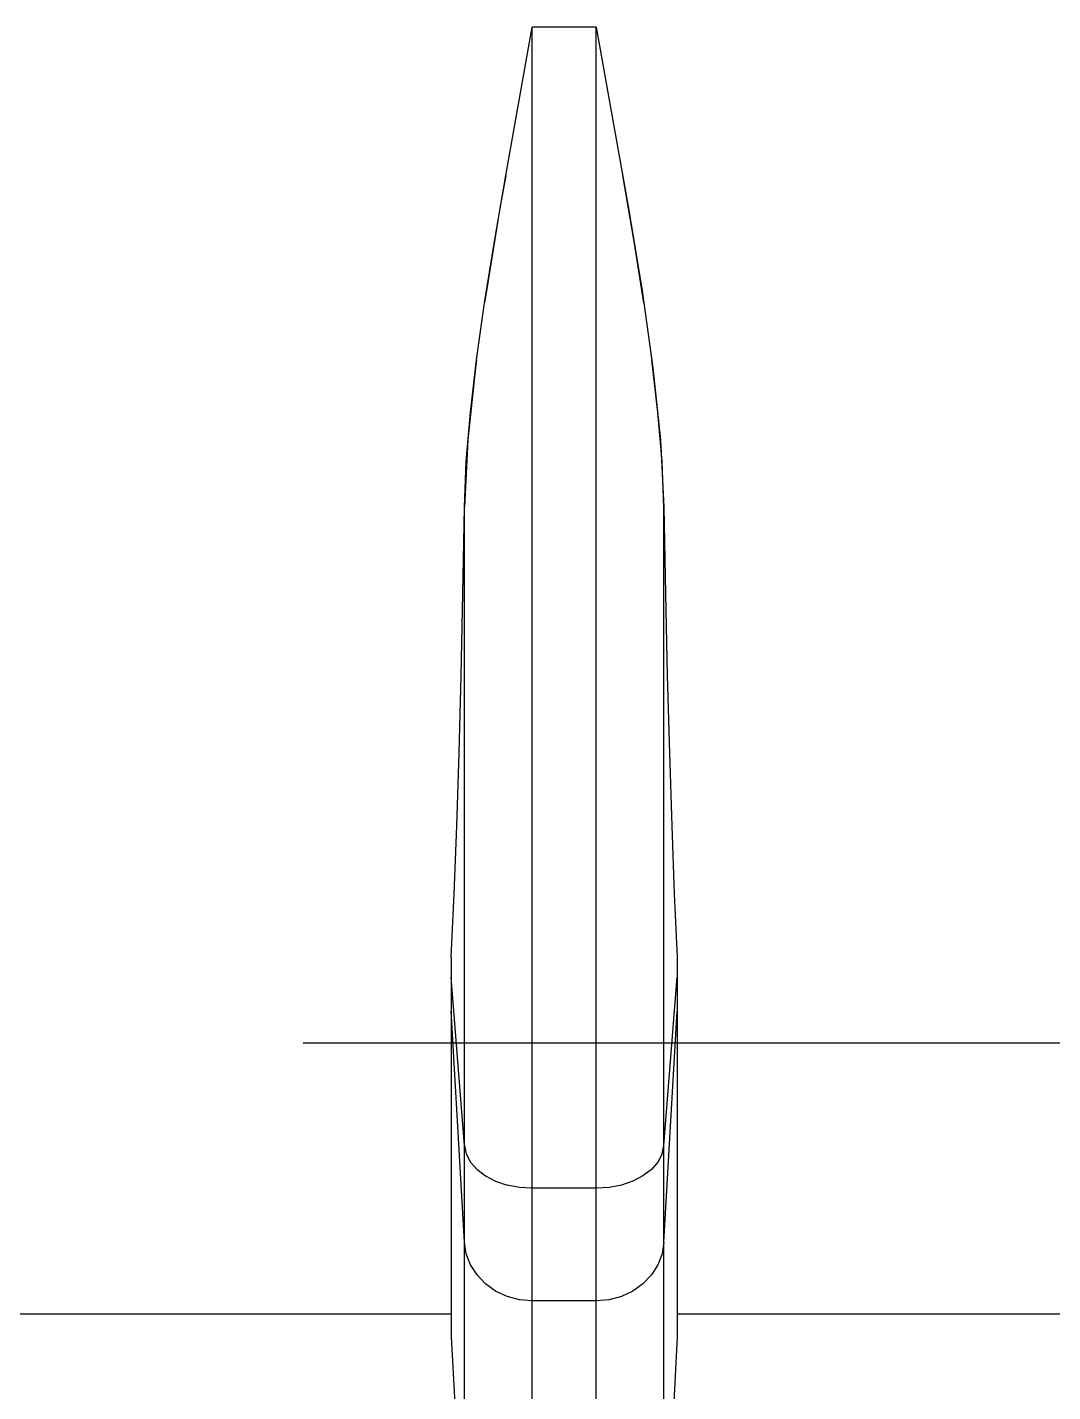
# Model space of a CAD drawing. Header units: millimetres. Extents: x -1 to 4489, y 0 to 1364.
# Drawn here: x 2717.73 to 2722.27, y 378.3 to 384.33 of the extents above; entities that cross this region are included whole.
import ezdxf

# ---------------------------------------------------------------- set-up
doc = ezdxf.new("R2010")
doc.units = ezdxf.units.MM
doc.linetypes.add('HIDDEN', pattern=[9.525, 6.35, -3.175])
doc.layers.add('DEFAULT_2', color=8, linetype='HIDDEN')

# ---------------------------------------------------------------- blocks, each defined once
blk = doc.blocks.new('A$C2FA92B4D')
at = {"color": 9, "linetype": 'Continuous'}
for p, q in [((14.5581, 36.9), (14.5581, 29.7048)), ((14.8419, 36.9), (14.8419, 29.7048)), ((14.2585, 36.6157), (14.2585, 31.8289)), ((15.1415, 36.6157), (15.1415, 31.8289)), ((14.5015, 35.3364), (14.4469, 35.3217)), ((14.5015, 35.3364), (14.4469, 35.3217)), ((14.5581, 35.3413), (14.5015, 35.3364)), ((14.8419, 35.3413), (14.5581, 35.3413)), ((14.8985, 35.3364), (14.8419, 35.3413)), ((14.9531, 35.3217), (14.8985, 35.3364)), ((14.3516, 35.2658), (14.3142, 35.2265)), ((14.3963, 35.2979), (14.3516, 35.2658)), ((14.4469, 35.3217), (14.3963, 35.2979)), ((14.4469, 35.3217), (14.3963, 35.2979)), ((15.0037, 35.2979), (14.9531, 35.3217)), ((15.0484, 35.2658), (15.0037, 35.2979)), ((15.0858, 35.2265), (15.0484, 35.2658)), ((15.0858, 35.2265), (15.0484, 35.2658)), ((14.3142, 35.2265), (14.2856, 35.1815)), ((15.1144, 35.1815), (15.0858, 35.2265)), ((15.1144, 35.1815), (15.0858, 35.2265)), ((14.2856, 35.1815), (14.2668, 35.1323)), ((15.1332, 35.1323), (15.1144, 35.1815)), ((14.2668, 35.1323), (14.2585, 35.0808)), ((15.1415, 35.0808), (15.1332, 35.1323)), ((14.2585, 35.0808), (14.2, 34.0586)), ((15.1415, 35.0808), (15.2, 34.0586)), ((14.5581, 34.8428), (14.5015, 34.8392)), ((14.8419, 34.8428), (14.5581, 34.8428)), ((14.8985, 34.8392), (14.8419, 34.8428)), ((14.3142, 34.7592), (14.3516, 34.7878)), ((14.3516, 34.7878), (14.3963, 34.8112)), ((14.3963, 34.8112), (14.4469, 34.8285)), ((14.5015, 34.8392), (14.4469, 34.8285)), ((14.9531, 34.8285), (14.8985, 34.8392)), ((15.0037, 34.8112), (14.9531, 34.8285)), ((15.0484, 34.7878), (15.0037, 34.8112)), ((15.0858, 34.7592), (15.0484, 34.7878)), ((14.2668, 34.6907), (14.2856, 34.7265)), ((14.2856, 34.7265), (14.3142, 34.7592)), ((15.1144, 34.7265), (15.0858, 34.7592)), ((15.1332, 34.6907), (15.1144, 34.7265)), ((14.2585, 34.6532), (14.2668, 34.6907)), ((15.1332, 34.6907), (15.1415, 34.6532)), ((14.2585, 34.6532), (14.2, 33.9091)), ((15.1415, 34.6532), (15.2, 33.909)), ((14.8419, 29.7048), (14.5581, 29.7048))]:
    blk.add_line(p, q, dxfattribs=at)
at = {"color": 7, "linetype": 'Continuous'}
for p, q in [((14.2, 35.5), (14.2585, 36.6157)), ((15.2, 35.5), (15.1415, 36.6157)), ((14.2, 33.8202), (14.2, 35.5)), ((15.2, 33.8202), (15.2, 35.5)), ((14.2, 35.4), (7.2, 35.4)), ((17, 35.4), (15.2, 35.4)), ((14.2, 33.8202), (14.2127, 33.5401)), ((15.1873, 33.5401), (15.2, 33.8202)), ((14.2127, 33.5401), (14.2243, 33.2391)), ((15.1757, 33.2391), (15.1873, 33.5401)), ((14.2243, 33.2391), (14.2346, 32.9168)), ((15.1654, 32.9168), (15.1757, 33.2391)), ((14.2346, 32.9168), (14.2438, 32.574)), ((15.1562, 32.574), (15.1654, 32.9168)), ((14.2438, 32.574), (14.2518, 32.2115)), ((15.1482, 32.2115), (15.1562, 32.574)), ((14.2518, 32.2115), (14.2585, 31.8289)), ((15.1415, 31.8289), (15.1482, 32.2115)), ((14.2585, 31.8289), (14.2667, 31.6271)), ((15.1265, 31.5306), (15.1415, 31.8289)), ((14.2667, 31.6271), (14.285, 31.4098)), ((15.0926, 31.2122), (15.1265, 31.5306)), ((14.285, 31.4098), (14.3122, 31.1759)), ((14.3122, 31.1759), (14.3478, 30.924)), ((15.0445, 30.8706), (15.0926, 31.2122)), ((14.3478, 30.924), (14.3909, 30.6528)), ((14.9851, 30.506), (15.0445, 30.8706)), ((14.3909, 30.6528), (14.441, 30.3604)), ((14.8419, 29.7048), (14.9851, 30.506)), ((14.441, 30.3604), (14.5581, 29.7048))]:
    blk.add_line(p, q, dxfattribs=at)
at = {"layer": 'DEFAULT_2', "color": 8, "linetype": 'HIDDEN'}
for p, q in [((19.8952, 34.2), (10.0539, 34.2)), ((14.2735, 31.5306), (14.2585, 31.8289)), ((15.1415, 31.8289), (15.1333, 31.6271)), ((15.1333, 31.6271), (15.115, 31.4098)), ((14.3074, 31.2122), (14.2735, 31.5306)), ((15.115, 31.4098), (15.0878, 31.1759)), ((14.3122, 31.1759), (14.3074, 31.2122)), ((14.3555, 30.8706), (14.3478, 30.924)), ((15.0522, 30.924), (15.0091, 30.6528)), ((14.4149, 30.506), (14.3555, 30.8706)), ((15.0091, 30.6528), (14.959, 30.3604)), ((14.441, 30.3604), (14.4149, 30.506))]:
    blk.add_line(p, q, dxfattribs=at)

msp = doc.modelspace()

# ---------------------------------------------------------------- block references
at = {"xscale": -1, "rotation": 180}
msp.add_blockref('A$C2FA92B4D', (2705.4045, 414.0395), dxfattribs=at)

doc.saveas('drawing.dxf')
